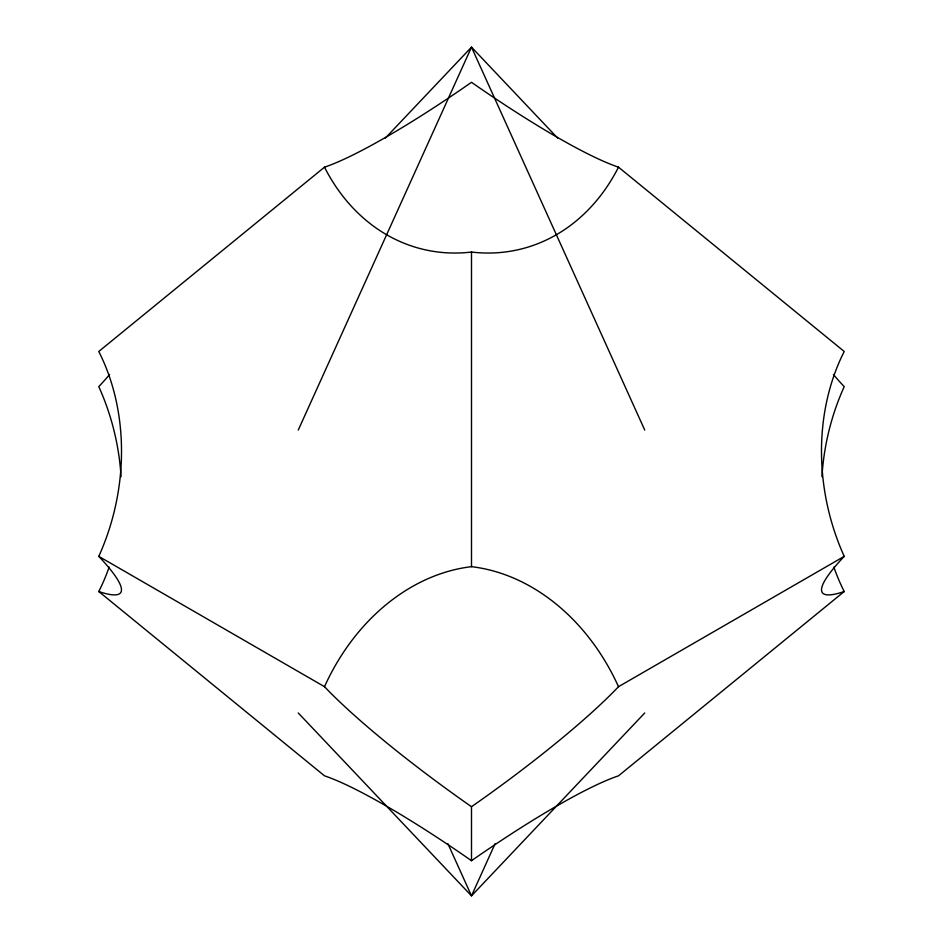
<?xml version="1.0" encoding="UTF-8"?>
<svg xmlns="http://www.w3.org/2000/svg" width="943" height="943" viewBox="0 0 943 943"><rect width="100%" height="100%" fill="white"/><g stroke="black" fill="none" stroke-linecap="round" stroke-linejoin="round"><path stroke-width="1.41" d="M298.259 430.067L471.5 47.15L557.608 138.055M495.122 843.631L471.5 895.85L298.259 712.967M385.392 138.055L471.5 47.15L644.741 430.067M644.741 712.967L471.5 895.85L447.878 843.631M324.498 167.17L98.779 351.48A207.884 167.288 -76.6 0 1 98.779 556.37A207.884 28.703 35.7 0 1 98.779 591.52L324.498 775.83A207.884 28.703 35.7 0 1 471.5 860.7A207.884 28.703 -35.7 0 1 618.502 775.83L844.221 591.52A207.884 28.703 -35.7 0 1 844.221 556.37A207.884 167.288 76.6 0 1 844.221 351.48L618.502 167.17A207.884 28.703 35.7 0 1 471.5 82.3A207.884 28.703 -35.7 0 1 324.498 167.17A207.884 167.288 -76.6 0 0 471.5 252.04A207.884 167.288 76.6 0 0 618.502 167.17M471.5 860.7L471.5 806.713A207.884 28.703 -35.7 0 0 618.502 686.693L844.221 556.37M98.779 556.37L324.498 686.693A207.884 28.703 35.7 0 0 471.5 806.713M471.5 252.04L471.5 566.66A207.884 167.288 76.6 0 1 618.502 686.693M844.221 591.52A207.884 167.288 -76.6 0 1 833.848 567.085M821.942 476.698A207.884 167.288 -76.6 0 1 844.221 386.63A207.884 28.703 35.7 0 1 833.412 374.477M324.498 686.693A207.884 167.288 -76.6 0 1 471.5 566.66M121.058 476.698A207.884 167.288 76.6 0 0 98.779 386.63A207.884 28.703 -35.7 0 0 109.588 374.477M109.152 567.085A207.884 167.288 76.6 0 1 98.779 591.52"/></g></svg>
